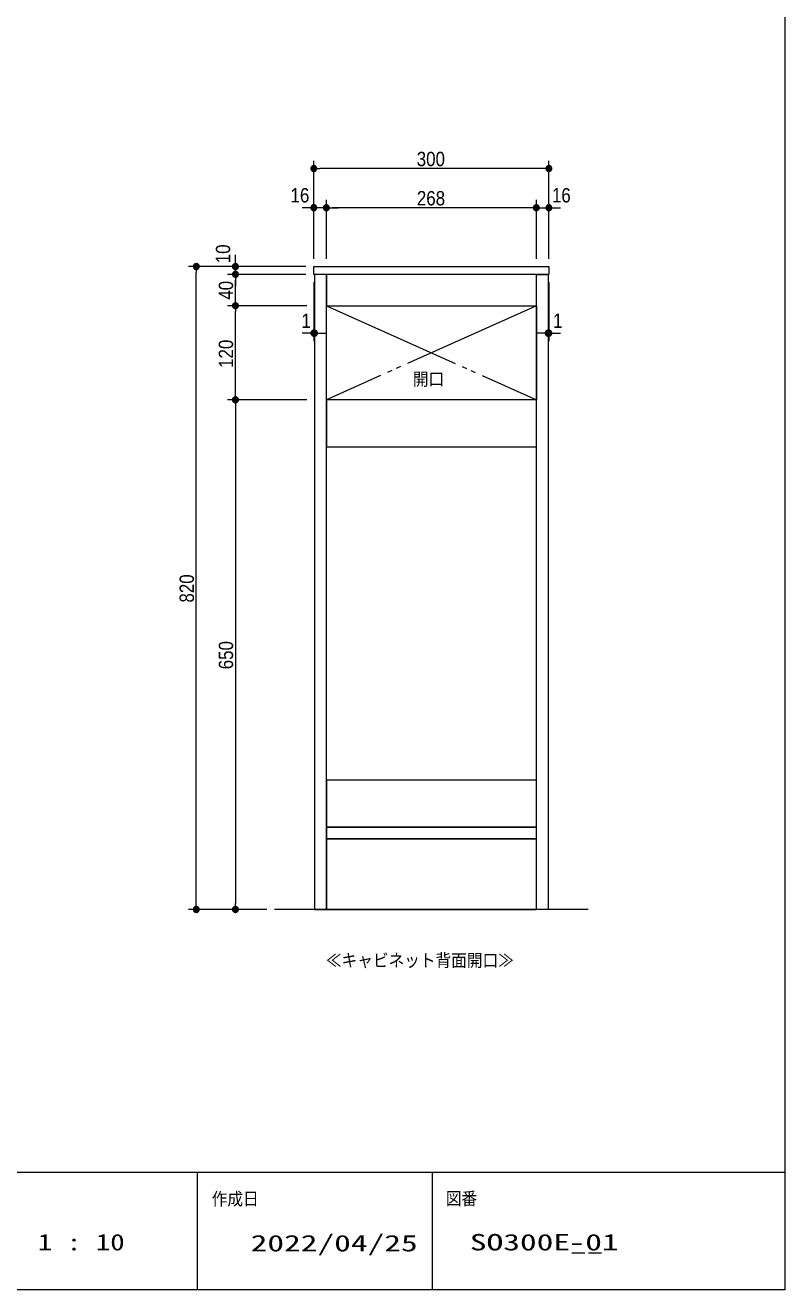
# Model space of a CAD drawing. Units: millimetres, scale not verified. Extents: x -3031 to 3031, y -1522 to 1522.
# Drawn here: x 137 to 1106, y -1385 to 228 of the extents above; entities that cross this region are included whole.
import ezdxf
from ezdxf.enums import TextEntityAlignment as Align

# ---------------------------------------------------------------- set-up
doc = ezdxf.new("R2010")
doc.units = ezdxf.units.MM
doc.header["$LTSCALE"] = 10
doc.linetypes.add('LONG_DOUBLE_CHAIN', pattern=[21.8, 18, -1, 0.6, -0.6, 0.6, -1])
for name, color, linetype, lineweight in [('0-0_1図面枠', 7, 'Continuous', 9), ('0-1_5ボウル・キャビネット', 7, 'Continuous', 9), ('0-2_2寸法-1', 7, 'Continuous', 9), ('0-3_0', 7, 'Continuous', 9), ('0-4_2寸法-3', 7, 'Continuous', 9), ('0-6_2寸法-2', 7, 'Continuous', 9)]:
    doc.layers.add(name, color=color, linetype=linetype, lineweight=lineweight)
doc.styles.add('ＭＳ ゴシック', font='')
doc.styles.add('ＭＳ Ｐゴシック', font='')
doc.styles.get('ＭＳ ゴシック').set_extended_font_data('MS Gothic')
doc.styles.get('ＭＳ Ｐゴシック').set_extended_font_data('MS PGothic')

# ---------------------------------------------------------------- blocks, each defined once
blk = doc.blocks.new('グループ-2')
at = {"layer": '0-0_1図面枠'}
for p, q in [((-20000, -12350), (20000, -12350)), ((12500, -12350), (12500, -13850)), ((15500, -12350), (15500, -13850))]:
    blk.add_line(p, q, dxfattribs=at)
blk.add_lwpolyline([(-20000, 13850), (20000, 13850), (20000, -13850), (-20000, -13850)], close=True, dxfattribs=at)
blk = doc.blocks.new('図面枠')
at = {"layer": '0-0_1図面枠'}
blk.add_blockref('グループ-2', (0, 0), dxfattribs=at)
at = {"layer": '0-0_1図面枠', "style": 'ＭＳ ゴシック'}
for s, height, width, p in [('作成日', 162.8, 0.9, (12687.5, -12821.8)), ('図番', 162.8, 0.9, (15675, -12817.1)), ('1 : 10', 209.2, 1.3, (10466.7, -13411.2))]:
    blk.add_text(s, height=height, dxfattribs=dict(at, width=width)).set_placement(p, align=Align.BOTTOM_LEFT)
blk = doc.blocks.new('_Dot')
at = {"layer": '0-3_0'}
for p, q in [((-5, 0), (-10, 0)), ((4.89, 1), (-4.89, 1)), ((3.99, 3), (-3.99, 3)), ((4.58, -1.99), (-4.58, -1.99)), ((3, -3.99), (-3, -3.99))]:
    blk.add_line(p, q, dxfattribs=at)
for points in [[(5, 0), (4.96, 0.63), (4.84, 1.24), (4.65, 1.84), (4.38, 2.41), (4.05, 2.94), (3.64, 3.42), (3.19, 3.85), (2.68, 4.22), (2.13, 4.52), (1.55, 4.76), (0.94, 4.91), (0.31, 4.99), (-0.31, 4.99), (-0.94, 4.91), (-1.55, 4.76), (-2.13, 4.52), (-2.68, 4.22), (-3.19, 3.85), (-3.64, 3.42), (-4.05, 2.94), (-4.38, 2.41), (-4.65, 1.84), (-4.84, 1.24), (-4.96, 0.63), (-5, 0), (0, 0)], [(-5, 0), (-4.96, -0.63), (-4.84, -1.24), (-4.65, -1.84), (-4.38, -2.41), (-4.05, -2.94), (-3.64, -3.42), (-3.19, -3.85), (-2.68, -4.22), (-2.13, -4.52), (-1.55, -4.76), (-0.94, -4.91), (-0.31, -4.99), (0.31, -4.99), (0.94, -4.91), (1.55, -4.76), (2.13, -4.52), (2.68, -4.22), (3.19, -3.85), (3.64, -3.42), (4.05, -2.94), (4.38, -2.41), (4.65, -1.84), (4.84, -1.24), (4.96, -0.63), (5, 0), (0, 0)]]:
    blk.add_lwpolyline(points, close=True, dxfattribs=at)

msp = doc.modelspace()

# ---------------------------------------------------------------- linework, layer by layer
at = {"layer": '0-1_5ボウル・キャビネット', "linetype": 'LONG_DOUBLE_CHAIN'}
for p, q in [((789.25, -130), (521.25, -250)), ((521.25, -130), (789.25, -250))]:
    msp.add_line(p, q, dxfattribs=at)
at = {"layer": '0-1_5ボウル・キャビネット'}
msp.add_line((855.25, -900), (455.25, -900), dxfattribs=at)
for points in [[(505.25, -80), (805.25, -80), (805.25, -90), (505.25, -90)], [(506.25, -90), (506.25, -900), (521.25, -900), (521.25, -90)], [(521.25, -130), (789.25, -130), (789.25, -90), (521.25, -90)], [(804.25, -90), (804.25, -900), (789.25, -900), (789.25, -90)], [(521.25, -130), (789.25, -130), (789.25, -250), (521.25, -250)], [(521.25, -130), (789.25, -130), (789.25, -250), (521.25, -250)], [(521.25, -310), (789.25, -310), (789.25, -250), (521.25, -250)], [(521.25, -795), (789.25, -795), (789.25, -735), (521.25, -735)], [(521.25, -810), (789.25, -810), (789.25, -795), (521.25, -795)], [(521.25, -810), (521.25, -900), (789.25, -900), (789.25, -810)]]:
    msp.add_lwpolyline(points, close=True, dxfattribs=at)
at = {"layer": '0-2_2寸法-1'}
for p, q in [((505.25, 5), (505.25, 55)), ((805.25, 5), (805.25, 55)), ((797.75, 45), (512.75, 45)), ((521.25, -70), (521.25, 5)), ((789.25, -70), (789.25, 5)), ((781.75, -5), (528.75, -5)), ((395.25, -80), (345.25, -80)), ((355.25, -892.5), (355.25, -87.5)), ((495.25, -90), (395.25, -90)), ((405.25, -122.5), (405.25, -97.5)), ((496.25, -130), (395.25, -130)), ((496.25, -130), (395.25, -130)), ((405.25, -242.5), (405.25, -137.5)), ((496.25, -250), (395.25, -250)), ((496.25, -250), (395.25, -250)), ((405.25, -257.5), (405.25, -892.5)), ((395.25, -900), (345.25, -900)), ((445.25, -900), (395.25, -900))]:
    msp.add_line(p, q, dxfattribs=at)
at = {"layer": '0-6_2寸法-2'}
for p, q in [((505.25, -70), (505.25, 5)), ((521.25, -70), (521.25, 5)), ((789.25, -70), (789.25, 5)), ((805.25, -70), (805.25, 5)), ((497.75, -5), (490.24, -5)), ((521.25, -5), (505.25, -5)), ((528.75, -5), (536.26, -5)), ((781.75, -5), (774.24, -5)), ((789.25, -5), (805.25, -5)), ((812.75, -5), (820.26, -5)), ((495.25, -80), (395.25, -80)), ((405.25, -72.5), (405.25, -64.99)), ((405.25, -90), (405.25, -80)), ((495.25, -90), (395.25, -90)), ((405.25, -97.5), (405.25, -105.01)), ((505.25, -100), (505.25, -175)), ((506.25, -100), (506.25, -175)), ((804.25, -100), (804.25, -175)), ((805.25, -100), (805.25, -175)), ((497.75, -165), (490.24, -165)), ((506.25, -165), (505.25, -165)), ((513.75, -165), (521.26, -165)), ((796.75, -165), (789.24, -165)), ((804.25, -165), (805.25, -165)), ((812.75, -165), (820.26, -165))]:
    msp.add_line(p, q, dxfattribs=at)

# ---------------------------------------------------------------- block references
at = {"layer": '0-0_1図面枠', "xscale": 0.1, "yscale": 0.1}
msp.add_blockref('図面枠', (-893.75, 0), dxfattribs=at)
at = {"layer": '0-2_2寸法-1', "xscale": 0.7503418, "yscale": 0.7503418}
for p, rotation in [((505.25, 45), 180), ((521.25, -5), 180), ((355.25, -80), 90), ((405.25, -90), 90), ((405.25, -130), 270), ((405.25, -130), 90), ((405.25, -250), 270), ((405.25, -250), 90), ((355.25, -900), 270), ((405.25, -900), 270)]:
    msp.add_blockref('_Dot', p, dxfattribs=dict(at, rotation=rotation))
for p in [(805.25, 45), (789.25, -5)]:
    msp.add_blockref('_Dot', p, dxfattribs=at)
at = {"layer": '0-6_2寸法-2', "xscale": 0.7503418, "yscale": 0.7503418}
for p in [(505.25, -5), (789.25, -5), (505.25, -165), (804.25, -165)]:
    msp.add_blockref('_Dot', p, dxfattribs=at)
for p, rotation in [((521.25, -5), 180), ((805.25, -5), 180), ((405.25, -80), 270), ((405.25, -90), 90), ((506.25, -165), 180), ((805.25, -165), 180)]:
    msp.add_blockref('_Dot', p, dxfattribs=dict(at, rotation=rotation))

# ---------------------------------------------------------------- texts
at = {"layer": '0-0_1図面枠', "style": 'ＭＳ ゴシック', "width": 1.5}
for s, p in [('2022/04/25', (424.64, -1342.36)), ('SO300E__', (704.4, -1341.12)), ('-01', (830.39, -1341.12))]:
    msp.add_text(s, height=20.89, dxfattribs=at).set_placement(p, align=Align.BOTTOM_LEFT)
at = {"layer": '0-1_5ボウル・キャビネット', "style": 'ＭＳ ゴシック', "width": 0.9}
msp.add_text('開口', height=16.28, dxfattribs=at).set_placement((631.62, -236.63), align=Align.BOTTOM_LEFT)
at = {"layer": '0-2_2寸法-1', "style": 'ＭＳ Ｐゴシック', "width": 0.9}
for s, p in [('300', (636.61, 42.52)), ('268', (636.76, -7.53))]:
    msp.add_text(s, height=18.33, dxfattribs=at).set_placement(p, align=Align.BOTTOM_LEFT)
for s, p in [('40', (407.73, -122.3)), ('120', (407.73, -209.31)), ('820', (357.73, -508.59)), ('650', (407.73, -593.69))]:
    msp.add_text(s, height=18.33, rotation=90, dxfattribs=at).set_placement(p, align=Align.BOTTOM_LEFT)
at = {"layer": '0-4_2寸法-3', "style": 'ＭＳ ゴシック', "width": 0.9}
msp.add_text('≪キャビネット背面開口≫', height=16.28, dxfattribs=at).set_placement((520.76, -977.96), align=Align.BOTTOM_LEFT)
at = {"layer": '0-6_2寸法-2', "style": 'ＭＳ Ｐゴシック', "width": 0.9}
for s, p in [('16', (475.52, -3.76)), ('16', (809.16, -3.76)), ('1', (489.54, -163.76)), ('1', (810.7, -163.76))]:
    msp.add_text(s, height=18.33, dxfattribs=at).set_placement(p, align=Align.BOTTOM_LEFT)
msp.add_text('10', height=18.33, rotation=90, dxfattribs=at).set_placement((404.01, -75.83), align=Align.BOTTOM_LEFT)

doc.saveas('drawing.dxf')
